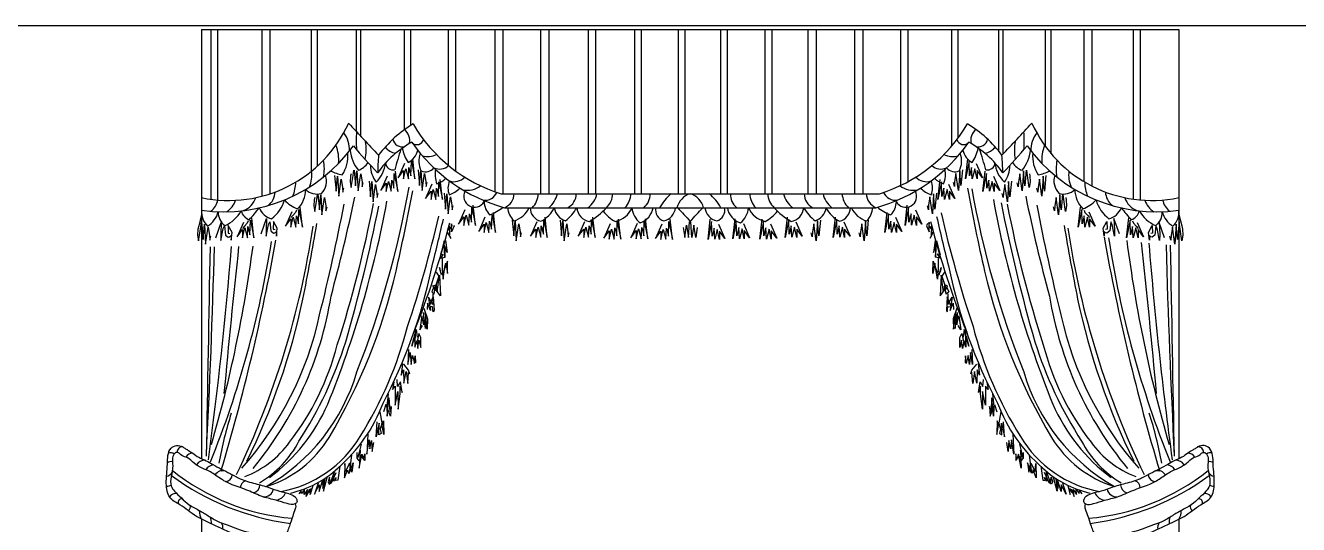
# Model space of a CAD drawing. Header units: inches. Extents: x 8.9 to 51.4, y 16 to 40.8.
# Drawn here: x 42.646 to 46.959, y 18.626 to 20.318 of the extents above; entities that cross this region are included whole.
import ezdxf

# ---------------------------------------------------------------- set-up
doc = ezdxf.new("R2010")
doc.units = ezdxf.units.IN
doc.header["$MEASUREMENT"] = 0
doc.layers.add('02', color=2, linetype='Continuous')
doc.layers.add('4', color=4, linetype='Continuous')

msp = doc.modelspace()

# ---------------------------------------------------------------- linework, layer by layer
at = {"layer": '02'}
for p, q in [((43.2427, 20.3041), (46.5533, 20.3041)), ((43.2427, 20.3041), (43.2427, 18.8491)), ((43.2751, 19.7285), (43.2751, 20.3041)), ((43.298, 19.726), (43.298, 20.3041)), ((43.4479, 19.7392), (43.4479, 20.3041)), ((43.4754, 19.7474), (43.4754, 20.3041)), ((43.6154, 19.8242), (43.6154, 20.3041)), ((43.6348, 19.8409), (43.6348, 20.3041)), ((43.7677, 19.9572), (43.7677, 20.3041)), ((43.7824, 19.9412), (43.7824, 20.3041)), ((43.9295, 19.9645), (43.9295, 20.3041)), ((43.951, 19.9792), (43.951, 20.3041)), ((44.0795, 19.8427), (44.0795, 20.3041)), ((44.1037, 19.8241), (44.1037, 20.3041)), ((44.2366, 19.7542), (44.2366, 20.3041)), ((44.2646, 19.7474), (44.2646, 20.3041)), ((44.3923, 19.7474), (44.3923, 20.3041)), ((44.42, 19.7474), (44.42, 20.3041)), ((44.5533, 19.7474), (44.5533, 20.3041)), ((44.5777, 19.7474), (44.5777, 20.3041)), ((44.7101, 19.7474), (44.7101, 20.3041)), ((44.7323, 19.7474), (44.7323, 20.3041)), ((44.8587, 19.7474), (44.8587, 20.3041)), ((44.8809, 19.7474), (44.8809, 20.3041)), ((45.0015, 19.7474), (45.0015, 20.3041)), ((45.0237, 19.7474), (45.0237, 20.3041)), ((45.1516, 19.7474), (45.1516, 20.3041)), ((45.176, 19.7474), (45.176, 20.3041)), ((45.2978, 19.7474), (45.2978, 20.3041)), ((45.3255, 19.7474), (45.3255, 20.3041)), ((45.4558, 19.7474), (45.4558, 20.3041)), ((45.4838, 19.7474), (45.4838, 20.3041)), ((45.6118, 19.776), (45.6118, 20.3041)), ((45.636, 19.7884), (45.636, 20.3041)), ((45.7837, 19.9088), (45.7837, 20.3041)), ((45.8052, 19.936), (45.8052, 20.3041)), ((45.9437, 19.8911), (45.9437, 20.3041)), ((45.9584, 19.8824), (45.9584, 20.3041)), ((46.1017, 19.9071), (46.1017, 20.3041)), ((46.1212, 19.8824), (46.1212, 20.3041)), ((46.2322, 19.7881), (46.2322, 20.3041)), ((46.2596, 19.7729), (46.2596, 20.3041)), ((46.4001, 19.7288), (46.4001, 20.3041)), ((46.4229, 19.7262), (46.4229, 20.3041)), ((46.5533, 20.3041), (46.5535, 18.8491)), ((44.2574, 19.7474), (45.5386, 19.7474)), ((44.2692, 19.7), (45.5267, 19.7)), ((43.2427, 18.6437), (43.2427, 16.9739)), ((46.5535, 18.6437), (46.5535, 16.9739))]:
    msp.add_line(p, q, dxfattribs=at)
for points in [[(43.9295, 19.8499), (43.9082, 19.8013), (43.9264, 19.8261), (43.9264, 19.7975), (43.934, 19.832), (43.943, 19.7982), (43.945, 19.8364), (43.9519, 19.8085), (43.9533, 19.8581), (43.9654, 19.7975), (43.9578, 19.866)], [(45.8665, 19.8499), (45.8878, 19.8013), (45.8696, 19.8261), (45.8696, 19.7975), (45.862, 19.832), (45.853, 19.7982), (45.8509, 19.8364), (45.8441, 19.8085), (45.8427, 19.8581), (45.8306, 19.7975), (45.8382, 19.866)], [(43.6932, 19.809), (43.6983, 19.7556), (43.7027, 19.8068), (43.707, 19.739), (43.7154, 19.7972), (43.7197, 19.7687), (43.7206, 19.7525), (43.7241, 19.7661)], [(43.7489, 19.815), (43.7471, 19.808), (43.7461, 19.7873), (43.7496, 19.7685), (43.7558, 19.8087), (43.7581, 19.827)], [(43.7594, 19.8271), (43.7645, 19.7737), (43.7689, 19.8249), (43.7733, 19.7571), (43.7816, 19.8153), (43.786, 19.7868), (43.7869, 19.7706), (43.7904, 19.7842)], [(43.8711, 19.8072), (43.8497, 19.7586), (43.868, 19.7834), (43.868, 19.7548), (43.8756, 19.7893), (43.8845, 19.7555), (43.8866, 19.7937), (43.8935, 19.7658), (43.8949, 19.8154), (43.9069, 19.7548), (43.8993, 19.8233)], [(43.9758, 19.8281), (43.9809, 19.7748), (43.9853, 19.826), (43.9896, 19.7581), (43.998, 19.8163), (44.0023, 19.7879), (44.0032, 19.7717), (44.0067, 19.7853)], [(45.8202, 19.8281), (45.8151, 19.7748), (45.8107, 19.826), (45.8063, 19.7581), (45.798, 19.8163), (45.7936, 19.7879), (45.7928, 19.7717), (45.7893, 19.7853)], [(45.9249, 19.8072), (45.9463, 19.7586), (45.928, 19.7834), (45.928, 19.7548), (45.9204, 19.7893), (45.9115, 19.7555), (45.9094, 19.7937), (45.9025, 19.7658), (45.9011, 19.8154), (45.8891, 19.7548), (45.8966, 19.8233)], [(46.0365, 19.8271), (46.0314, 19.7737), (46.0271, 19.8249), (46.0227, 19.7571), (46.0144, 19.8153), (46.01, 19.7868), (46.0091, 19.7706), (46.0056, 19.7842)], [(46.0471, 19.815), (46.0488, 19.808), (46.0498, 19.7873), (46.0463, 19.7685), (46.0402, 19.8087), (46.0379, 19.827)], [(46.1028, 19.809), (46.0977, 19.7556), (46.0933, 19.8068), (46.0889, 19.739), (46.0806, 19.7972), (46.0762, 19.7687), (46.0754, 19.7525), (46.0719, 19.7661)], [(43.8099, 19.7904), (43.815, 19.7371), (43.8194, 19.7883), (43.8238, 19.7204), (43.8321, 19.7786), (43.8365, 19.7502), (43.8373, 19.734), (43.8408, 19.7476)], [(44.0229, 19.7796), (44.0016, 19.7311), (44.0198, 19.7559), (44.0198, 19.7273), (44.0274, 19.7617), (44.0364, 19.728), (44.0384, 19.7662), (44.0453, 19.7383), (44.0467, 19.7879), (44.0588, 19.7273), (44.0512, 19.7958)], [(45.773, 19.7796), (45.7944, 19.7311), (45.7761, 19.7559), (45.7761, 19.7273), (45.7686, 19.7617), (45.7596, 19.728), (45.7575, 19.7662), (45.7506, 19.7383), (45.7493, 19.7879), (45.7372, 19.7273), (45.7448, 19.7958)], [(45.9861, 19.7904), (45.981, 19.7371), (45.9766, 19.7883), (45.9722, 19.7204), (45.9639, 19.7786), (45.9595, 19.7502), (45.9586, 19.734), (45.9551, 19.7476)], [(43.626, 19.7342), (43.6242, 19.7272), (43.6232, 19.7064), (43.6267, 19.6876), (43.6328, 19.7279), (43.6351, 19.7461)], [(43.6365, 19.7462), (43.6416, 19.6928), (43.646, 19.7441), (43.6503, 19.6762), (43.6587, 19.7344), (43.663, 19.706), (43.6639, 19.6898), (43.6674, 19.7034)], [(44.0639, 19.7488), (44.069, 19.6955), (44.0733, 19.7467), (44.0777, 19.6788), (44.0861, 19.737), (44.0904, 19.7086), (44.0913, 19.6924), (44.0948, 19.706)], [(45.7321, 19.7488), (45.727, 19.6955), (45.7226, 19.7467), (45.7182, 19.6788), (45.7099, 19.737), (45.7055, 19.7086), (45.7047, 19.6924), (45.7012, 19.706)], [(46.1595, 19.7462), (46.1544, 19.6928), (46.15, 19.7441), (46.1456, 19.6762), (46.1373, 19.7344), (46.1329, 19.706), (46.1321, 19.6898), (46.1286, 19.7034)], [(46.17, 19.7342), (46.1718, 19.7272), (46.1728, 19.7064), (46.1693, 19.6876), (46.1632, 19.7279), (46.1609, 19.7461)], [(43.2427, 19.677), (43.2331, 19.6387), (43.2301, 19.627), (43.2291, 19.6063), (43.2326, 19.5875), (43.2388, 19.6277), (43.2418, 19.6522), (43.2475, 19.5927), (43.2519, 19.6439), (43.2563, 19.5761), (43.2646, 19.6343), (43.269, 19.6059), (43.2699, 19.5897), (43.2734, 19.6032)], [(43.5481, 19.6861), (43.5268, 19.6376), (43.545, 19.6624), (43.545, 19.6338), (43.5526, 19.6682), (43.5616, 19.6345), (43.5636, 19.6727), (43.5705, 19.6448), (43.5719, 19.6944), (43.5839, 19.6338), (43.5764, 19.7023)], [(43.564, 19.692), (43.5609, 19.6837), (43.5516, 19.6734), (43.545, 19.6662)], [(44.1346, 19.6925), (44.1132, 19.6439), (44.1315, 19.6687), (44.1315, 19.6401), (44.1391, 19.6746), (44.148, 19.6408), (44.1501, 19.679), (44.157, 19.6511), (44.1584, 19.7007), (44.1704, 19.6401), (44.1628, 19.7086)], [(44.2026, 19.6681), (44.1813, 19.6195), (44.1995, 19.6443), (44.1995, 19.6157), (44.2071, 19.6502), (44.216, 19.6164), (44.2181, 19.6546), (44.225, 19.6267), (44.2264, 19.6763), (44.2384, 19.6157), (44.2309, 19.6842)], [(44.3779, 19.6515), (44.3566, 19.603), (44.3748, 19.6277), (44.3748, 19.5992), (44.3824, 19.6336), (44.3914, 19.5999), (44.3934, 19.6381), (44.4003, 19.6102), (44.4017, 19.6598), (44.4138, 19.5992), (44.4062, 19.6677)], [(44.5402, 19.6515), (44.5188, 19.603), (44.5371, 19.6277), (44.5371, 19.5992), (44.5446, 19.6336), (44.5536, 19.5999), (44.5557, 19.6381), (44.5626, 19.6102), (44.5639, 19.6598), (44.576, 19.5992), (44.5684, 19.6677)], [(45.2558, 19.6515), (45.2772, 19.603), (45.2589, 19.6277), (45.2589, 19.5992), (45.2513, 19.6336), (45.2424, 19.5999), (45.2403, 19.6381), (45.2334, 19.6102), (45.232, 19.6598), (45.22, 19.5992), (45.2276, 19.6677)], [(45.418, 19.6515), (45.4394, 19.603), (45.4211, 19.6277), (45.4211, 19.5992), (45.4136, 19.6336), (45.4046, 19.5999), (45.4025, 19.6381), (45.3956, 19.6102), (45.3943, 19.6598), (45.3822, 19.5992), (45.3898, 19.6677)], [(45.5934, 19.6681), (45.6147, 19.6195), (45.5965, 19.6443), (45.5965, 19.6157), (45.5889, 19.6502), (45.5799, 19.6164), (45.5779, 19.6546), (45.571, 19.6267), (45.5696, 19.6763), (45.5575, 19.6157), (45.5651, 19.6842)], [(45.6614, 19.6925), (45.6828, 19.6439), (45.6645, 19.6687), (45.6645, 19.6401), (45.6569, 19.6746), (45.648, 19.6408), (45.6459, 19.679), (45.639, 19.6511), (45.6376, 19.7007), (45.6256, 19.6401), (45.6331, 19.7086)], [(46.2479, 19.6861), (46.2692, 19.6376), (46.251, 19.6624), (46.251, 19.6338), (46.2434, 19.6682), (46.2344, 19.6345), (46.2324, 19.6727), (46.2255, 19.6448), (46.2241, 19.6944), (46.212, 19.6338), (46.2196, 19.7023)], [(46.232, 19.692), (46.2351, 19.6837), (46.2444, 19.6734), (46.251, 19.6662)], [(46.5532, 19.677), (46.5629, 19.6387), (46.5658, 19.627), (46.5669, 19.6063), (46.5633, 19.5875), (46.5572, 19.6277), (46.5541, 19.6522), (46.5485, 19.5927), (46.5441, 19.6439), (46.5397, 19.5761), (46.5314, 19.6343), (46.527, 19.6059), (46.5261, 19.5897), (46.5226, 19.6032)], [(43.2909, 19.598), (43.3093, 19.6501), (43.3075, 19.6098), (43.308, 19.5892), (43.3158, 19.629), (43.3202, 19.6382), (43.3237, 19.6072), (43.3329, 19.5997), (43.3373, 19.6015), (43.3426, 19.6059), (43.3426, 19.5897), (43.3456, 19.6164), (43.3329, 19.6391), (43.3321, 19.6133), (43.3382, 19.612)], [(43.3841, 19.6498), (43.3628, 19.6012), (43.381, 19.626), (43.381, 19.5974), (43.3886, 19.6319), (43.3976, 19.5981), (43.3996, 19.6364), (43.4065, 19.6085), (43.4079, 19.658), (43.42, 19.5974), (43.4124, 19.666)], [(43.4, 19.6556), (43.3969, 19.6474), (43.3876, 19.637), (43.381, 19.6298)], [(43.4442, 19.6118), (43.4626, 19.6639), (43.4609, 19.6236), (43.4613, 19.603), (43.4692, 19.6429), (43.4736, 19.652), (43.4771, 19.621), (43.4863, 19.6135), (43.4907, 19.6153), (43.4959, 19.6197), (43.4959, 19.6035), (43.499, 19.6302), (43.4863, 19.6529), (43.4854, 19.6271), (43.4915, 19.6258)], [(44.0894, 19.645), (44.0899, 19.6388), (44.079, 19.6239), (44.0813, 19.6376), (44.0819, 19.6073), (44.075, 19.6171), (44.087, 19.5953)], [(44.097, 19.6404), (44.0979, 19.6382), (44.0893, 19.6182), (44.0889, 19.6453)], [(44.295, 19.6574), (44.3001, 19.6041), (44.3045, 19.6553), (44.3088, 19.5875), (44.3172, 19.6457), (44.3215, 19.6172), (44.3224, 19.601), (44.3259, 19.6146)], [(44.4572, 19.6574), (44.4623, 19.6041), (44.4667, 19.6553), (44.4711, 19.5875), (44.4794, 19.6457), (44.4838, 19.6172), (44.4846, 19.601), (44.4882, 19.6146)], [(44.6265, 19.6454), (44.6052, 19.5969), (44.6234, 19.6216), (44.6234, 19.5931), (44.631, 19.6275), (44.64, 19.5938), (44.642, 19.632), (44.6489, 19.6041), (44.6503, 19.6537), (44.6623, 19.5931), (44.6548, 19.6616)], [(44.7181, 19.6463), (44.6967, 19.5977), (44.715, 19.6225), (44.715, 19.5939), (44.7226, 19.6284), (44.7315, 19.5946), (44.7336, 19.6328), (44.7405, 19.605), (44.7419, 19.6545), (44.7539, 19.5939), (44.7464, 19.6624)], [(44.8018, 19.6445), (44.7805, 19.596), (44.7987, 19.6208), (44.7987, 19.5922), (44.8063, 19.6266), (44.8153, 19.5929), (44.8173, 19.6311), (44.8242, 19.6032), (44.8256, 19.6528), (44.8377, 19.5922), (44.8301, 19.6607)], [(44.874, 19.6333), (44.8793, 19.5984), (44.8854, 19.6403), (44.8923, 19.5984), (44.8958, 19.6525)], [(44.9219, 19.6333), (44.9167, 19.5984), (44.9106, 19.6403), (44.9036, 19.5984), (44.9001, 19.6525)], [(44.9941, 19.6445), (45.0155, 19.596), (44.9972, 19.6208), (44.9972, 19.5922), (44.9897, 19.6266), (44.9807, 19.5929), (44.9786, 19.6311), (44.9717, 19.6032), (44.9704, 19.6528), (44.9583, 19.5922), (44.9659, 19.6607)], [(45.0779, 19.6463), (45.0992, 19.5977), (45.081, 19.6225), (45.081, 19.5939), (45.0734, 19.6284), (45.0644, 19.5946), (45.0624, 19.6328), (45.0555, 19.605), (45.0541, 19.6545), (45.042, 19.5939), (45.0496, 19.6624)], [(45.1695, 19.6454), (45.1908, 19.5969), (45.1726, 19.6216), (45.1726, 19.5931), (45.165, 19.6275), (45.156, 19.5938), (45.154, 19.632), (45.1471, 19.6041), (45.1457, 19.6537), (45.1336, 19.5931), (45.1412, 19.6616)], [(45.3388, 19.6574), (45.3337, 19.6041), (45.3293, 19.6553), (45.3249, 19.5875), (45.3166, 19.6457), (45.3122, 19.6172), (45.3113, 19.601), (45.3078, 19.6146)], [(45.501, 19.6574), (45.4959, 19.6041), (45.4915, 19.6553), (45.4871, 19.5875), (45.4788, 19.6457), (45.4744, 19.6172), (45.4736, 19.601), (45.4701, 19.6146)], [(45.7017, 19.6463), (45.6984, 19.6382), (45.7069, 19.6182), (45.7075, 19.6505)], [(45.7073, 19.6503), (45.7064, 19.6388), (45.7172, 19.6239), (45.7149, 19.6376), (45.7144, 19.6073), (45.7212, 19.6171), (45.7092, 19.5953)], [(46.3517, 19.6118), (46.3333, 19.6639), (46.3351, 19.6236), (46.3347, 19.603), (46.3268, 19.6429), (46.3224, 19.652), (46.3189, 19.621), (46.3097, 19.6135), (46.3053, 19.6153), (46.3001, 19.6197), (46.3001, 19.6035), (46.297, 19.6302), (46.3097, 19.6529), (46.3106, 19.6271), (46.3044, 19.6258)], [(46.4118, 19.6498), (46.4332, 19.6012), (46.4149, 19.626), (46.4149, 19.5974), (46.4074, 19.6319), (46.3984, 19.5981), (46.3963, 19.6364), (46.3894, 19.6085), (46.3881, 19.658), (46.376, 19.5974), (46.3836, 19.666)], [(46.396, 19.6556), (46.3991, 19.6474), (46.4084, 19.637), (46.4149, 19.6298)], [(46.5051, 19.598), (46.4867, 19.6501), (46.4885, 19.6098), (46.488, 19.5892), (46.4801, 19.629), (46.4757, 19.6382), (46.4722, 19.6072), (46.463, 19.5997), (46.4587, 19.6015), (46.4534, 19.6059), (46.4534, 19.5897), (46.4503, 19.6164), (46.463, 19.6391), (46.4639, 19.6133), (46.4578, 19.612)], [(44.0687, 19.5885), (44.0744, 19.5485), (44.0664, 19.5685), (44.067, 19.5319), (44.0641, 19.5879), (44.0556, 19.553), (44.0521, 19.5416), (44.0613, 19.5422), (44.0521, 19.529), (44.0681, 19.5319)], [(45.7276, 19.5885), (45.7218, 19.5485), (45.7298, 19.5685), (45.7293, 19.5319), (45.7321, 19.5879), (45.7407, 19.553), (45.7441, 19.5416), (45.735, 19.5422), (45.7441, 19.529), (45.7281, 19.5319)], [(44.0578, 19.5282), (44.0578, 19.4905), (44.0607, 19.4574), (44.067, 19.4991), (44.0698, 19.5116), (44.0761, 19.4768), (44.0756, 19.5191), (44.0624, 19.4842), (44.0555, 19.4722), (44.0487, 19.4968), (44.0515, 19.4819)], [(45.7384, 19.5282), (45.7384, 19.4905), (45.7356, 19.4574), (45.7293, 19.4991), (45.7264, 19.5116), (45.7201, 19.4768), (45.7207, 19.5191), (45.7339, 19.4842), (45.7407, 19.4722), (45.7476, 19.4968), (45.7447, 19.4819)], [(44.0372, 19.4813), (44.0458, 19.4676), (44.0315, 19.4236), (44.0264, 19.4356), (44.0367, 19.439), (44.0407, 19.4145), (44.0481, 19.4716), (44.0515, 19.4007), (44.0401, 19.4156), (44.0298, 19.4322), (44.0224, 19.415), (44.031, 19.4065), (44.0355, 19.4367), (44.0395, 19.4179)], [(45.759, 19.4813), (45.7505, 19.4676), (45.7647, 19.4236), (45.7699, 19.4356), (45.7596, 19.439), (45.7556, 19.4145), (45.7482, 19.4716), (45.7447, 19.4007), (45.7562, 19.4156), (45.7665, 19.4322), (45.7739, 19.415), (45.7653, 19.4065), (45.7607, 19.4367), (45.7567, 19.4179)], [(44.0258, 19.4081), (44.0258, 19.3715), (44.0115, 19.3967), (44.0149, 19.3675), (44.0275, 19.3978), (44.0304, 19.3527), (44.0275, 19.3475), (44.0252, 19.3635), (44.0172, 19.3647), (44.0178, 19.3515), (44.0081, 19.3761), (44.0064, 19.3544)], [(45.7705, 19.4081), (45.7705, 19.3715), (45.7848, 19.3967), (45.7813, 19.3675), (45.7688, 19.3978), (45.7659, 19.3527), (45.7688, 19.3475), (45.771, 19.3635), (45.7791, 19.3647), (45.7785, 19.3515), (45.7882, 19.3761), (45.7899, 19.3544)], [(43.9949, 19.3593), (44.0081, 19.3233), (44.0063, 19.2885), (44.0006, 19.3428), (44.0006, 19.2902), (43.9938, 19.3451), (43.9949, 19.3033), (43.9886, 19.3336), (43.9818, 19.2856), (43.9909, 19.3011)], [(45.8014, 19.3593), (45.7882, 19.3233), (45.7899, 19.2885), (45.7956, 19.3428), (45.7956, 19.2902), (45.8025, 19.3451), (45.8014, 19.3033), (45.8077, 19.3336), (45.8145, 19.2856), (45.8054, 19.3011)], [(43.9664, 19.2891), (43.9646, 19.2273), (43.9715, 19.2473), (43.9755, 19.2228), (43.9789, 19.2513), (43.9852, 19.2256), (43.9852, 19.2599), (43.9783, 19.273), (43.9743, 19.2513), (43.9663, 19.2399), (43.9635, 19.265), (43.9549, 19.2302), (43.9697, 19.2873), (43.9732, 19.2616)], [(45.8299, 19.2891), (45.8317, 19.2273), (45.8248, 19.2473), (45.8208, 19.2228), (45.8174, 19.2513), (45.8111, 19.2256), (45.8111, 19.2599), (45.818, 19.273), (45.822, 19.2513), (45.83, 19.2399), (45.8328, 19.265), (45.8414, 19.2302), (45.8265, 19.2873), (45.8231, 19.2616)], [(43.944, 19.2187), (43.9417, 19.1679), (43.9486, 19.209), (43.952, 19.1679), (43.9566, 19.1987), (43.9634, 19.1719), (43.9663, 19.1981), (43.9674, 19.1741)], [(45.8523, 19.2187), (45.8546, 19.1679), (45.8477, 19.209), (45.8443, 19.1679), (45.8397, 19.1987), (45.8329, 19.1719), (45.83, 19.1981), (45.8289, 19.1741)], [(43.9233, 19.1723), (43.9188, 19.1323), (43.9268, 19.1506), (43.9273, 19.1054), (43.9359, 19.1443), (43.9411, 19.1043), (43.9439, 19.1409), (43.9479, 19.1363), (43.9439, 19.1494), (43.9279, 19.1694)], [(45.8729, 19.1723), (45.8775, 19.1323), (45.8695, 19.1506), (45.8689, 19.1054), (45.8604, 19.1443), (45.8552, 19.1043), (45.8524, 19.1409), (45.8484, 19.1363), (45.8524, 19.1494), (45.8684, 19.1694)], [(43.8936, 19.1082), (43.8896, 19.0837), (43.8982, 19.0945), (43.8982, 19.0306), (43.9079, 19.0763), (43.9084, 19.0174), (43.9153, 19.0694), (43.9153, 19.0951), (43.9222, 19.074), (43.9165, 19.1094), (43.9067, 19.094), (43.905, 19.118)], [(45.9027, 19.1082), (45.9067, 19.0837), (45.8981, 19.0945), (45.8981, 19.0306), (45.8884, 19.0763), (45.8878, 19.0174), (45.881, 19.0694), (45.881, 19.0951), (45.8741, 19.074), (45.8798, 19.1094), (45.8895, 19.094), (45.8913, 19.118)], [(43.8746, 19.0693), (43.8701, 19.0259), (43.8712, 18.9933), (43.8769, 19.055), (43.8798, 19.0087), (43.8844, 19.0259), (43.8821, 18.9928), (43.8672, 19.0327), (43.8592, 19.0082)], [(45.9216, 19.0693), (45.9262, 19.0259), (45.9251, 18.9933), (45.9193, 19.055), (45.9165, 19.0087), (45.9119, 19.0259), (45.9142, 18.9928), (45.9291, 19.0327), (45.9371, 19.0082)], [(43.8466, 19.0076), (43.8546, 18.9636), (43.8586, 18.9779), (43.8597, 18.9316), (43.8529, 18.9687), (43.8471, 18.9487), (43.8506, 18.935), (43.8431, 18.9305), (43.8443, 18.9699), (43.834, 18.923), (43.8374, 18.9744)], [(45.9497, 19.0076), (45.9417, 18.9636), (45.9377, 18.9779), (45.9365, 18.9316), (45.9434, 18.9687), (45.9491, 18.9487), (45.9457, 18.935), (45.9531, 18.9305), (45.952, 18.9699), (45.9623, 18.923), (45.9588, 18.9744)], [(43.783, 18.8987), (43.7716, 18.8536), (43.7796, 18.8776), (43.7767, 18.8171), (43.7858, 18.8645), (43.7916, 18.8479), (43.795, 18.8656), (43.795, 18.8428), (43.7836, 18.8582), (43.7767, 18.8416), (43.7698, 18.8513), (43.7693, 18.8696)], [(43.8059, 18.9325), (43.8025, 18.864), (43.8099, 18.9131), (43.8122, 18.8828), (43.8185, 18.9108), (43.8208, 18.8737), (43.8259, 18.9034)], [(45.9904, 18.9325), (45.9938, 18.864), (45.9864, 18.9131), (45.9841, 18.8828), (45.9778, 18.9108), (45.9755, 18.8737), (45.9704, 18.9034)], [(46.0133, 18.8987), (46.0247, 18.8536), (46.0167, 18.8776), (46.0196, 18.8171), (46.0104, 18.8645), (46.0047, 18.8479), (46.0013, 18.8656), (46.0013, 18.8428), (46.0127, 18.8582), (46.0196, 18.8416), (46.0264, 18.8513), (46.027, 18.8696)], [(43.7504, 18.8605), (43.7424, 18.7999), (43.7555, 18.8353), (43.7515, 18.8039), (43.7441, 18.8336), (43.7298, 18.8051), (43.7281, 18.8325), (43.727, 18.7839), (43.7367, 18.8108), (43.7401, 18.7988)], [(46.0459, 18.8605), (46.0539, 18.7999), (46.0407, 18.8353), (46.0447, 18.8039), (46.0522, 18.8336), (46.0664, 18.8051), (46.0682, 18.8325), (46.0693, 18.7839), (46.0596, 18.8108), (46.0562, 18.7988)], [(43.711, 18.8239), (43.7041, 18.7765), (43.6949, 18.7754), (43.6984, 18.7856), (43.6898, 18.7725), (43.6915, 18.8039), (43.6784, 18.7662), (43.6761, 18.7868), (43.6715, 18.7708), (43.6749, 18.7622), (43.6824, 18.7668), (43.6984, 18.8022)], [(46.0853, 18.8239), (46.0922, 18.7765), (46.1013, 18.7754), (46.0979, 18.7856), (46.1065, 18.7725), (46.1048, 18.8039), (46.1179, 18.7662), (46.1202, 18.7868), (46.1248, 18.7708), (46.1213, 18.7622), (46.1139, 18.7668), (46.0979, 18.8022)], [(43.6372, 18.7662), (43.6252, 18.7291), (43.6412, 18.7605), (43.6412, 18.7377), (43.6526, 18.7736), (43.6532, 18.7485), (43.6589, 18.7782), (43.6555, 18.7388), (43.6675, 18.7856)], [(46.1591, 18.7662), (46.1711, 18.7291), (46.1551, 18.7605), (46.1551, 18.7377), (46.1436, 18.7736), (46.1431, 18.7485), (46.1373, 18.7782), (46.1408, 18.7388), (46.1288, 18.7856)], [(43.6189, 18.7582), (43.6109, 18.7279), (43.6132, 18.7479), (43.6058, 18.7342), (43.608, 18.7457), (43.5972, 18.7211), (43.6012, 18.7445), (43.5898, 18.7279), (43.5909, 18.7445), (43.5812, 18.7308), (43.58, 18.7405), (43.572, 18.7297)], [(46.1774, 18.7582), (46.1854, 18.7279), (46.1831, 18.7479), (46.1905, 18.7342), (46.1882, 18.7457), (46.1991, 18.7211), (46.1951, 18.7445), (46.2065, 18.7279), (46.2054, 18.7445), (46.2151, 18.7308), (46.2162, 18.7405), (46.2242, 18.7297)]]:
    msp.add_lwpolyline(points, dxfattribs=at)
for centre, radius, start, end in [((43.3344, 20.1706), 0.446, 258.1459, 335.6741), ((47.9366, 23.7773), 5.6545, 222.0943, 223.6021), ((44.171, 19.6332), 0.4099, 121.1185, 143.3831), ((44.4102, 20.246), 0.5216, 210.1367, 252.9638), ((45.3858, 20.246), 0.5216, 287.0362, 329.8633), ((45.625, 19.6332), 0.4099, 36.6169, 58.8815), ((41.8593, 23.7773), 5.6545, 316.3979, 317.9057), ((46.4616, 20.1706), 0.446, 204.3259, 281.8541), ((43.6537, 19.8971), 0.0901, 356.9772, 38.7249), ((44.0761, 19.927), 0.3098, 174.4002, 185.6271), ((43.9217, 19.9379), 0.0316, 190.267, 287.0639), ((43.9031, 19.9286), 0.0446, 345.4647, 53.7097), ((43.972, 19.9369), 0.0231, 226.1648, 345.7461), ((45.8239, 19.9369), 0.0231, 194.2539, 313.8352), ((45.8928, 19.9286), 0.0446, 126.2903, 194.5353), ((45.8743, 19.9379), 0.0316, 252.9361, 349.733), ((45.7199, 19.927), 0.3098, 354.3729, 5.5998), ((46.1423, 19.8971), 0.0901, 141.2751, 183.0228), ((43.3187, 20.2272), 0.5411, 261.9335, 324.0667), ((43.581, 19.8622), 0.1264, 354.5918, 22.9486), ((43.6238, 19.8744), 0.1144, 326.2746, 5.2632), ((43.8727, 19.9078), 0.1278, 185.8498, 219.2937), ((44.9248, 20.88), 1.5186, 219.7171, 224.3507), ((43.6264, 19.8964), 0.1737, 349.0092, 9.3677), ((44.125, 19.6157), 0.3506, 119.0577, 144.6697), ((43.9091, 19.941), 0.0572, 218.5657, 260.7652), ((45.5867, 19.3555), 1.755, 161.9773, 164.3628), ((44.0514, 19.9264), 0.1312, 190.717, 213.9485), ((43.9125, 19.9093), 0.0637, 298.1601, 347.2073), ((44.4178, 20.2442), 0.5641, 214.8063, 254.726), ((44.047, 19.858), 0.0685, 157.6517, 208.6049), ((45.3781, 20.2442), 0.5641, 285.274, 325.1937), ((45.749, 19.858), 0.0685, 331.3951, 22.3483), ((45.8834, 19.9093), 0.0637, 192.7927, 241.8399), ((45.671, 19.6157), 0.3506, 35.3303, 60.9423), ((45.7445, 19.9264), 0.1312, 326.0515, 349.283), ((44.2093, 19.3555), 1.755, 15.6372, 18.0227), ((45.8868, 19.941), 0.0572, 279.2348, 321.4343), ((44.8711, 20.88), 1.5186, 315.6493, 320.2829), ((46.1696, 19.8964), 0.1737, 170.6323, 190.9908), ((45.9233, 19.9078), 0.1278, 320.7063, 354.1502), ((46.4773, 20.2272), 0.5411, 215.9333, 278.0665), ((46.1722, 19.8744), 0.1144, 174.7368, 213.7254), ((46.215, 19.8622), 0.1264, 157.0514, 185.4082), ((43.5109, 19.8317), 0.1475, 349.1796, 11.4661), ((43.7495, 19.8902), 0.0679, 290.9686, 326.7659), ((43.9003, 19.8401), 0.0851, 177.83, 218.5557), ((43.7629, 19.8623), 0.1034, 313.2472, 354.1487), ((45.2542, 19.7763), 1.4159, 175.8929, 178.2942), ((43.8911, 19.8533), 0.0254, 183.587, 282.5267), ((44.0093, 19.9469), 0.0731, 254.8868, 293.6971), ((44.0482, 19.8789), 0.0478, 247.384, 310.8458), ((45.7478, 19.8789), 0.0478, 229.1542, 292.616), ((45.7867, 19.9469), 0.0731, 246.3029, 285.1132), ((45.9049, 19.8533), 0.0254, 257.4733, 356.413), ((46.0331, 19.8623), 0.1034, 185.8513, 226.7528), ((44.5418, 19.7763), 1.4159, 1.7058, 4.1071), ((45.8957, 19.8401), 0.0851, 321.4443, 2.17), ((46.0465, 19.8902), 0.0679, 213.2341, 249.0314), ((46.285, 19.8317), 0.1475, 168.5339, 190.8204), ((43.5105, 19.811), 0.1057, 337.1133, 7.1709), ((43.6062, 19.7906), 0.0598, 315.0546, 18.6754), ((43.7677, 20.0176), 0.2124, 245.5454, 256.7179), ((44.0021, 19.8582), 0.0363, 245.2117, 319.7942), ((44.1183, 19.8135), 0.085, 168.8139, 202.3098), ((44.023, 19.8423), 0.0633, 285.3006, 318.121), ((44.0979, 19.8379), 0.0497, 251.6712, 316.4292), ((45.6981, 19.8379), 0.0497, 223.5708, 288.3288), ((45.773, 19.8423), 0.0633, 221.879, 254.6994), ((45.6777, 19.8135), 0.085, 337.6902, 11.1861), ((45.7939, 19.8582), 0.0363, 220.2058, 294.7883), ((46.0283, 20.0176), 0.2124, 283.2821, 294.4546), ((46.1897, 19.7906), 0.0598, 161.3246, 224.9454), ((46.2855, 19.811), 0.1057, 172.8291, 202.8867), ((43.4327, 19.7544), 0.0587, 306.1617, 358.7584), ((43.4368, 19.7868), 0.1246, 337.4314, 359.9417), ((43.4961, 19.7638), 0.099, 316.5609, 359.0022), ((43.6332, 19.7995), 0.0534, 224.5253, 286.7392), ((40.7653, 20.3294), 3.2291, 338.4518, 350.0107), ((37.0807, 21.042), 6.996, 347.14382, 349.41604), ((44.1395, 19.7664), 0.0623, 156.8931, 201.8179), ((44.0387, 19.8492), 0.1144, 292.0799, 313.7181), ((44.143, 19.8296), 0.0707, 257.2478, 308.8253), ((44.1676, 19.7383), 0.0366, 151.3585, 331.0036), ((45.6284, 19.7383), 0.0366, 208.9964, 28.6415), ((45.653, 19.8296), 0.0707, 231.1747, 282.7522), ((45.7573, 19.8492), 0.1144, 226.2819, 247.9201), ((45.6565, 19.7664), 0.0623, 338.1821, 23.1069), ((52.7156, 21.042), 6.996, 190.50575, 192.85618), ((49.031, 20.3294), 3.2291, 190.0817, 201.5482), ((46.1628, 19.7995), 0.0534, 253.2608, 315.4747), ((46.2998, 19.7638), 0.099, 180.9978, 223.4391), ((46.3592, 19.7868), 0.1246, 180.0583, 202.5686), ((46.3633, 19.7544), 0.0587, 181.2416, 233.8383), ((43.2287, 19.7426), 0.0712, 309.9146, 346.563), ((43.2891, 19.7477), 0.0724, 301.8168, 341.8577), ((43.3587, 19.7556), 0.0705, 291.7687, 342.1328), ((43.4031, 19.7616), 0.1253, 307.7062, 343.631), ((43.6071, 19.801), 0.1122, 221.702, 249.6314), ((37.3161, 20.9288), 6.5235, 345.87525, 349.24959), ((40.4303, 20.3509), 3.497, 337.8851, 349.6413), ((38.5895, 20.7919), 5.2784, 344.7055, 348.4608), ((39.8328, 20.4797), 4.0647, 342.1701, 349.1405), ((44.2014, 19.7705), 0.0455, 264.0202, 336.0079), ((44.2688, 19.7232), 0.0693, 182.1257, 223.2311), ((44.246, 19.7508), 0.0559, 294.622, 356.4357), ((44.3128, 19.7504), 0.0707, 314.5319, 357.5328), ((44.3675, 19.7645), 0.0823, 308.4447, 347.984), ((44.4603, 19.7465), 0.0515, 295.5059, 0.9228), ((44.5086, 19.7618), 0.0747, 304.2717, 348.8711), ((44.5693, 19.749), 0.0661, 312.2162, 358.5663), ((44.6123, 19.7551), 0.0853, 319.8468, 354.8213), ((44.7038, 19.7448), 0.058, 309.5153, 2.5494), ((44.947, 19.6124), 0.1763, 130.0612, 150.2001), ((44.9186, 19.6821), 0.0684, 107.5658, 164.816), ((44.8773, 19.6821), 0.0684, 15.184, 72.4342), ((44.849, 19.6124), 0.1763, 29.7999, 49.9388), ((45.0922, 19.7448), 0.058, 177.4506, 230.4847), ((45.1837, 19.7551), 0.0853, 185.1787, 220.1532), ((45.2266, 19.749), 0.0661, 181.4337, 227.7838), ((45.2874, 19.7618), 0.0747, 191.1289, 235.7283), ((45.3357, 19.7465), 0.0515, 179.0772, 244.4941), ((45.4285, 19.7645), 0.0823, 192.016, 231.5553), ((45.4832, 19.7504), 0.0707, 182.4672, 225.4681), ((45.55, 19.7508), 0.0559, 183.5643, 245.378), ((45.5945, 19.7705), 0.0455, 203.9921, 275.9798), ((45.5272, 19.7232), 0.0693, 316.7689, 357.8743), ((49.366, 20.3509), 3.497, 190.2691, 202.1149), ((51.3812, 20.7851), 5.5342, 191.1282, 196.1538), ((49.9634, 20.4797), 4.0647, 190.8864, 197.8299), ((51.2067, 20.7919), 5.2784, 191.5069, 195.2945), ((46.1889, 19.801), 0.1122, 290.3686, 318.298), ((46.3929, 19.7616), 0.1253, 196.369, 232.2938), ((46.4373, 19.7556), 0.0705, 197.8672, 248.2313), ((46.5069, 19.7477), 0.0724, 198.1423, 238.1832), ((46.5673, 19.7426), 0.0712, 193.437, 230.0854), ((43.3059, 19.6842), 0.0635, 173.4398, 227.1675), ((43.2216, 19.706), 0.0798, 301.0019, 345.8353), ((43.3537, 19.6837), 0.0548, 177.0908, 233.7446), ((43.2771, 19.7448), 0.1142, 292.7301, 330.8912), ((43.4166, 19.6981), 0.0407, 192.5455, 251.9294), ((43.0892, 19.9558), 0.4324, 316.7256, 323.6119), ((43.4976, 19.7259), 0.0659, 203.8423, 254.266), ((38.4151, 20.7851), 5.5342, 343.8462, 348.7513), ((40.0846, 20.5891), 4.0663, 341.479, 346.9514), ((44.1571, 19.8373), 0.1728, 290.7433, 308.185), ((44.3547, 19.7074), 0.0757, 185.6014, 223.4355), ((44.281, 19.7302), 0.0771, 284.0712, 336.9683), ((44.4033, 19.7004), 0.0477, 180.3918, 256.1977), ((44.3491, 19.7421), 0.0979, 295.9316, 334.5388), ((44.4932, 19.7088), 0.0564, 188.9457, 251.3042), ((44.3718, 19.7835), 0.1646, 308.9018, 329.5329), ((44.5646, 19.7041), 0.0511, 184.547, 260.9996), ((44.4395, 19.8564), 0.2342, 299.9939, 318.0928), ((44.6992, 19.762), 0.1214, 217.3251, 243.2082), ((44.6306, 19.7276), 0.0752, 280.5767, 338.506), ((44.7766, 19.7086), 0.077, 187.1896, 230.933), ((44.7071, 19.7116), 0.0662, 288.4323, 349.9604), ((44.8183, 19.6915), 0.0375, 166.9047, 254.6031), ((44.7975, 19.7052), 0.0509, 282.2821, 354.217), ((46.4249, 21.0883), 2.0951, 221.4998, 223.2168), ((43.3711, 21.0883), 2.0951, 316.7832, 318.5002), ((44.9985, 19.7052), 0.0509, 185.783, 257.7179), ((44.9777, 19.6915), 0.0375, 285.3969, 13.0953), ((45.0888, 19.7116), 0.0662, 190.0396, 251.5677), ((45.0194, 19.7086), 0.077, 309.067, 352.8104), ((45.1654, 19.7276), 0.0752, 201.494, 259.4233), ((45.0968, 19.762), 0.1214, 296.7918, 322.6749), ((45.3565, 19.8564), 0.2342, 221.9072, 240.0061), ((45.2314, 19.7041), 0.0511, 279.0004, 355.453), ((45.4242, 19.7835), 0.1646, 210.4671, 231.0982), ((45.3028, 19.7088), 0.0564, 288.6958, 351.0543), ((45.4468, 19.7421), 0.0979, 205.4612, 244.0684), ((45.3927, 19.7004), 0.0477, 283.8023, 359.6082), ((45.515, 19.7302), 0.0771, 203.0317, 255.9288), ((45.4413, 19.7074), 0.0757, 316.5645, 354.3986), ((45.6389, 19.8373), 0.1728, 231.815, 249.2567), ((51.5222, 20.972), 5.9342, 192.6721, 194.43845), ((49.7117, 20.5891), 4.0663, 192.8753, 198.521), ((52.4802, 20.9288), 6.5235, 190.7786, 194.12475), ((46.2984, 19.7259), 0.0659, 285.734, 336.1577), ((46.7068, 19.9558), 0.4324, 216.3881, 223.2744), ((46.3793, 19.6981), 0.0407, 288.0706, 347.4545), ((46.5188, 19.7448), 0.1142, 209.1088, 247.2699), ((46.4423, 19.6837), 0.0548, 306.2554, 2.9092), ((46.5744, 19.706), 0.0798, 194.1647, 238.9981), ((46.4901, 19.6842), 0.0635, 312.8325, 6.5602), ((40.7174, 20.071), 2.9351, 334.2419, 351.496), ((33.9901, 21.2783), 9.7799, 348.86686, 350.39408), ((41.2141, 20.38), 2.9606, 338.1422, 345.7011), ((38.2741, 20.972), 5.9342, 345.56155, 347.24227), ((48.5822, 20.38), 2.9606, 194.2005, 201.8578), ((55.8062, 21.2783), 9.7799, 189.64485, 191.13314), ((49.0789, 20.071), 2.9351, 188.6255, 205.7581), ((40.0893, 20.12), 3.4319, 338.0627, 351.0386), ((36.5473, 20.8273), 7.0563, 343.35666, 349.89808), ((53.249, 20.8273), 7.0563, 190.01886, 196.64334), ((49.707, 20.12), 3.4319, 188.7576, 201.9373), ((50.9026, 20.1657), 4.5623, 187.2689, 196.1409), ((13.8364, 16.0665), 32.7794, 5.25646, 6.157), ((319.716, 14.1435), 276.4979, 178.875992, 179.023199), ((12.7054, 20.4011), 30.5921, 357.11068, 358.43888), ((30.0137, 20.6405), 13.373, 352.28369, 355.40196), ((38.8936, 20.1657), 4.5623, 343.8591, 352.4923), ((75.9599, 16.0665), 32.7794, 173.86655, 174.74354), ((59.7826, 20.6405), 13.373, 184.54945, 187.71631), ((77.0909, 20.4011), 30.5921, 181.54905, 182.88932), ((-229.9197, 14.1435), 276.4979, 0.976801, 1.125085), ((41.9848, 19.9286), 1.9671, 329.1949, 346.9768), ((42.342, 19.8385), 1.7142, 332.1196, 348.3484), ((47.4543, 19.8385), 1.7142, 191.6516, 207.8804), ((47.8115, 19.9286), 1.9671, 193.0232, 210.8051), ((41.261, 19.8867), 2.3775, 333.8991, 347.9382), ((42.4817, 19.5905), 1.2144, 320.3799, 350.9579), ((47.3146, 19.5905), 1.2144, 189.0421, 219.6201), ((48.5353, 19.8867), 2.3775, 192.0618, 206.1009), ((42.5279, 19.575), 1.1396, 318.2777, 347.9373), ((47.2684, 19.575), 1.1396, 192.0627, 221.7223), ((42.6392, 19.6357), 1.3443, 328.0403, 345.4266), ((47.157, 19.6357), 1.3443, 194.5734, 211.9597), ((42.3946, 19.6664), 1.4009, 327.2219, 342.513), ((47.4017, 19.6664), 1.4009, 197.487, 212.7781), ((42.8155, 19.4646), 0.916, 322.3207, 345.4923), ((46.9808, 19.4646), 0.916, 194.5077, 217.6793), ((43.1327, 19.3303), 0.6629, 299.722, 343.6195), ((46.6636, 19.3303), 0.6629, 196.3805, 240.278), ((43.1067, 19.2781), 0.6137, 306.6119, 336.6083), ((43.3522, 19.2265), 0.5394, 310.8438, 339.4215), ((46.444, 19.2265), 0.5394, 200.5785, 229.1562), ((46.6896, 19.2781), 0.6137, 203.3917, 233.3881), ((44.6874, 18.5771), 1.4102, 162.4171, 169.4888), ((45.1089, 18.5771), 1.4102, 10.5112, 17.5829), ((43.2709, 19.0996), 0.3326, 290.8302, 324.1336), ((43.2536, 19.0772), 0.361, 300.8551, 332.0366), ((43.3501, 19.1166), 0.3786, 287.0887, 328.9362), ((43.4394, 19.1277), 0.3966, 280.4001, 329.1145), ((46.3569, 19.1277), 0.3966, 210.8855, 259.5999), ((46.4462, 19.1166), 0.3786, 211.0638, 252.9113), ((46.5427, 19.0772), 0.361, 207.9634, 239.1449), ((46.5253, 19.0996), 0.3326, 215.8664, 249.1698), ((43.137, 18.8482), 0.0207, 53.3693, 109.3161), ((43.1779, 18.8709), 0.0184, 86.5103, 181.2061), ((43.2139, 18.8377), 0.0304, 93.1801, 145.8186), ((46.5824, 18.8377), 0.0304, 34.1814, 86.8199), ((46.6184, 18.8709), 0.0184, 358.7939, 93.4897), ((46.6593, 18.8482), 0.0207, 70.6839, 126.6307), ((43.1404, 18.8171), 0.0221, 81.0424, 127.7249), ((43.6114, 19.3906), 0.7461, 231.1662, 265.1998), ((43.2553, 18.8072), 0.0368, 90.5552, 145.8469), ((43.2858, 18.7954), 0.0329, 95.8569, 150.7741), ((43.3143, 18.777), 0.0313, 74.4459, 146.6136), ((43.4712, 19.0631), 0.3384, 282.5092, 313.7), ((46.3251, 19.0631), 0.3384, 226.3, 257.4908), ((46.1849, 19.3906), 0.7461, 274.8002, 308.8338), ((46.482, 18.777), 0.0313, 33.3864, 105.5541), ((46.5105, 18.7954), 0.0329, 29.2259, 84.1431), ((46.541, 18.8072), 0.0368, 34.1531, 89.4448), ((46.6559, 18.8171), 0.0221, 52.2751, 98.9576), ((43.1231, 18.8115), 0.0212, 271.8288, 335.6551), ((43.6533, 19.4842), 0.8614, 233.4601, 262.6626), ((43.3216, 18.7962), 0.025, 275.5748, 356.8131), ((43.4003, 18.7486), 0.0268, 108.9398, 175.6552), ((46.143, 19.4842), 0.8614, 277.3374, 306.5399), ((46.3959, 18.7486), 0.0268, 4.3448, 71.0602), ((46.4747, 18.7962), 0.025, 183.1869, 264.4252), ((46.6731, 18.8115), 0.0212, 204.3449, 268.1712), ((43.1595, 18.6742), 0.0866, 103.6609, 114.5613), ((43.1535, 18.7095), 0.0215, 74.7927, 154.1239), ((43.4113, 18.7615), 0.0289, 283.3086, 358.0616), ((43.4532, 18.754), 0.0342, 265.9034, 345.9732), ((43.4877, 18.7503), 0.0429, 280.2438, 337.4028), ((46.3085, 18.7503), 0.0429, 202.5972, 259.7562), ((46.343, 18.754), 0.0342, 194.0268, 274.0966), ((46.385, 18.7615), 0.0289, 181.9384, 256.6914), ((46.6428, 18.7095), 0.0215, 25.8761, 105.2073), ((46.6368, 18.6742), 0.0866, 65.4387, 76.3391), ((43.176, 18.7006), 0.0129, 86.7705, 201.0125), ((43.1887, 18.6861), 0.0159, 303.2935, 17.5649), ((46.6076, 18.6861), 0.0159, 162.4351, 236.7065), ((46.6203, 18.7006), 0.0129, 338.9875, 93.2295), ((43.2954, 18.6737), 0.0606, 180.1971, 209.7179), ((43.2344, 18.6331), 0.0417, 353.572, 25.7087), ((43.2804, 18.6137), 0.0346, 353.9002, 31.0694), ((46.5159, 18.6137), 0.0346, 148.9306, 186.0998), ((46.5618, 18.6331), 0.0417, 154.2913, 186.428), ((46.5009, 18.6737), 0.0606, 330.2821, 359.8029)]:
    msp.add_arc(centre, radius, start, end, dxfattribs=at)
for points in [[(43.1794, 18.8891), (43.1574, 18.8934), (43.1395, 18.8845), (43.1268, 18.8308), (43.1229, 18.7644), (43.1344, 18.7185), (43.1689, 18.6929), (43.2252, 18.6533), (43.2801, 18.6265), (43.3594, 18.5908), (43.4169, 18.5729), (43.4667, 18.5614), (43.4974, 18.5627), (43.523, 18.5627), (43.5268, 18.5665), (43.5268, 18.578), (43.5255, 18.5869), (43.5153, 18.5818), (43.4987, 18.5831), (43.4693, 18.5856), (43.4297, 18.5933), (43.4015, 18.5997), (43.3645, 18.6112), (43.3287, 18.6252), (43.3031, 18.6342), (43.2686, 18.6533), (43.2367, 18.6725), (43.2009, 18.6929), (43.1741, 18.7159), (43.151, 18.7389), (43.1395, 18.7568), (43.1395, 18.7874), (43.1447, 18.8257), (43.1498, 18.8653), (43.1574, 18.8704), (43.1753, 18.8602), (43.1945, 18.8525), (43.2175, 18.8334), (43.2725, 18.804), (43.3095, 18.7798), (43.3466, 18.7606), (43.399, 18.7414), (43.4514, 18.7197), (43.4948, 18.7082), (43.5319, 18.6967), (43.5588, 18.6955), (43.5651, 18.7019), (43.5639, 18.7133), (43.5575, 18.721), (43.537, 18.7312), (43.5064, 18.7389), (43.4706, 18.7517), (43.4246, 18.7644), (43.3734, 18.781), (43.3389, 18.7989), (43.2801, 18.8296), (43.2584, 18.8423), (43.2328, 18.8538), (43.2124, 18.8679), (43.1983, 18.8768), (43.1881, 18.8829), (43.1794, 18.8891)], [(46.6169, 18.8891), (46.6388, 18.8934), (46.6567, 18.8845), (46.6695, 18.8308), (46.6733, 18.7644), (46.6618, 18.7185), (46.6273, 18.6929), (46.5711, 18.6533), (46.5161, 18.6265), (46.4369, 18.5908), (46.3794, 18.5729), (46.3295, 18.5614), (46.2989, 18.5627), (46.2733, 18.5627), (46.2695, 18.5665), (46.2695, 18.578), (46.2707, 18.5869), (46.281, 18.5818), (46.2976, 18.5831), (46.327, 18.5856), (46.3666, 18.5933), (46.3947, 18.5997), (46.4318, 18.6112), (46.4676, 18.6252), (46.4931, 18.6342), (46.5276, 18.6533), (46.5596, 18.6725), (46.5954, 18.6929), (46.6222, 18.7159), (46.6452, 18.7389), (46.6567, 18.7568), (46.6567, 18.7874), (46.6516, 18.8257), (46.6465, 18.8653), (46.6388, 18.8704), (46.6209, 18.8602), (46.6018, 18.8525), (46.5788, 18.8334), (46.5238, 18.804), (46.4867, 18.7798), (46.4497, 18.7606), (46.3973, 18.7414), (46.3449, 18.7197), (46.3014, 18.7082), (46.2644, 18.6967), (46.2375, 18.6955), (46.2311, 18.7019), (46.2324, 18.7133), (46.2388, 18.721), (46.2592, 18.7312), (46.2899, 18.7389), (46.3257, 18.7517), (46.3717, 18.7644), (46.4228, 18.781), (46.4573, 18.7989), (46.5161, 18.8296), (46.5379, 18.8423), (46.5634, 18.8538), (46.5839, 18.8679), (46.5979, 18.8768), (46.6082, 18.8829), (46.6169, 18.8891)], [(43.56, 18.6962), (43.5617, 18.6869), (43.5598, 18.6789), (43.5512, 18.6537), (43.5401, 18.6205), (43.5333, 18.6026), (43.5254, 18.587)], [(46.2362, 18.6962), (46.2346, 18.6869), (46.2364, 18.6789), (46.2451, 18.6537), (46.2561, 18.6205), (46.2629, 18.6026), (46.2709, 18.587)]]:
    msp.add_spline(points, degree=3, dxfattribs=at)
at = {"layer": '4'}
msp.add_line((30.6976, 20.3179), (51.0238, 20.3179), dxfattribs=at)

doc.saveas('drawing.dxf')
